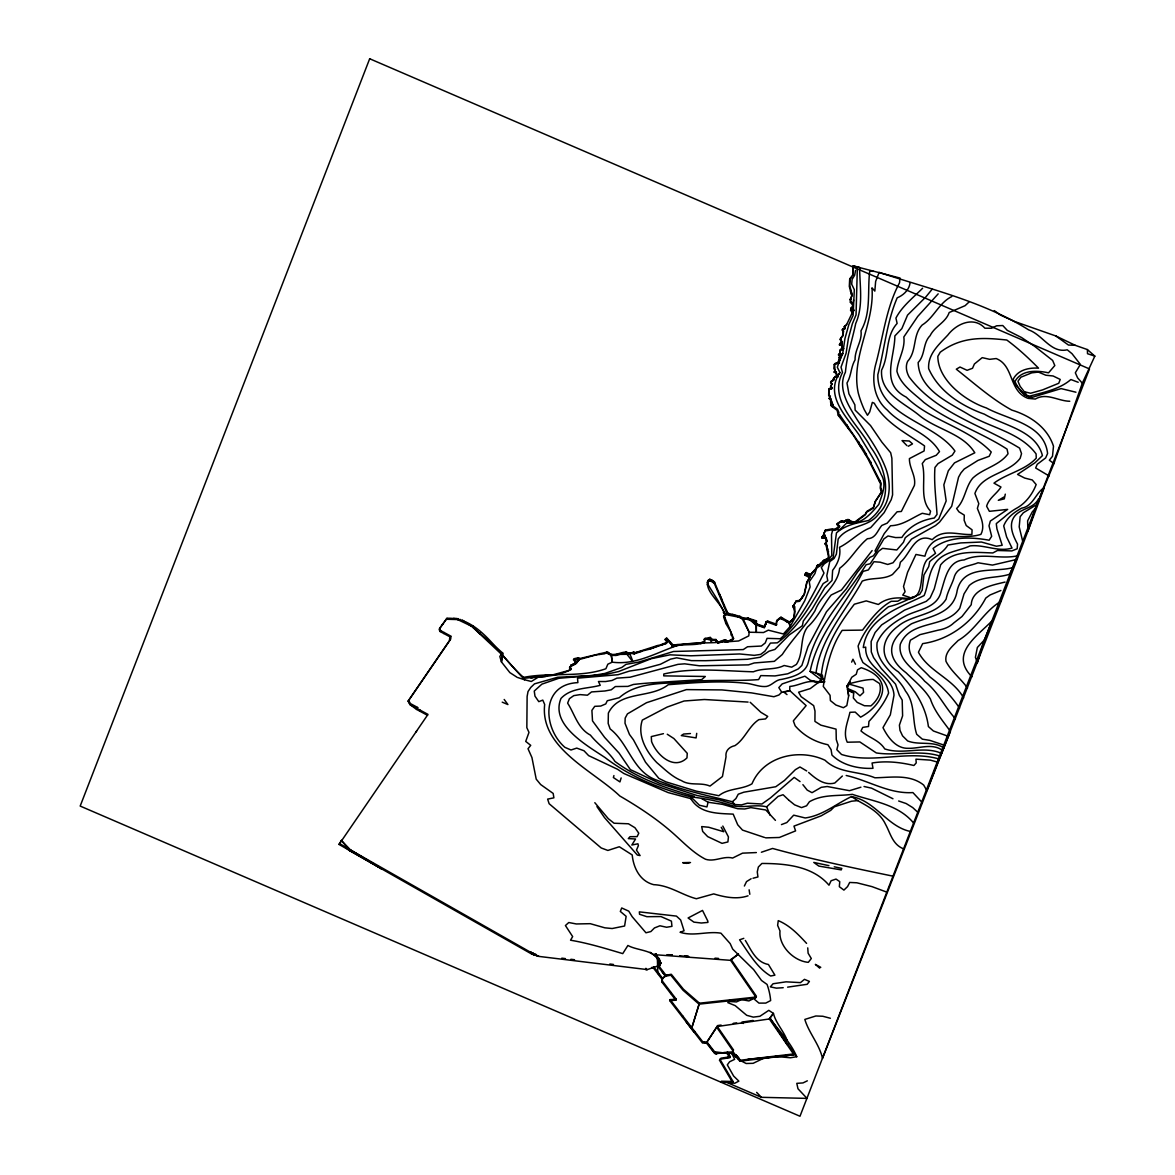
<?xml version="1.0" encoding="UTF-8"?>
<svg xmlns="http://www.w3.org/2000/svg" width="1175" height="1175" viewBox="0 0 1175 1175"><rect width="100%" height="100%" fill="white"/><g stroke="black" fill="none" stroke-linecap="round" stroke-linejoin="round"><path stroke-width="1.5" d="M764.602 837.496L742.512 830.093L737.709 824.777L733.185 814.128C717.705 813.408 699.712 813.702 690.797 798.618L690.827 796.841C660.306 789.057 630.108 776.778 605.008 757.537C586.854 745.361 550.003 724.887 560.989 698.42C571.05 687.61 587.015 688.917 600.234 685.304L598.442 681.515L605.551 681.544L611.969 680.487L616.948 678.137L630.123 677.211L677.96 664.36L684.687 663.831L699.419 665.799L748.475 664.874L754.174 662.979L774.369 661.334L782.271 654.504C792.038 639.553 805.389 626.246 815.024 610.736C820.914 594.903 837.79 585.502 839.64 568.333C850.641 559.932 856.795 547.521 867.37 538.723C875.683 538.635 877.446 530.586 881.793 525.46L887.154 523.169L897.112 511.786L901.342 511.478L914.414 485.407C916.192 475.904 909.156 467.973 909.421 458.603L924.108 450.965L924.549 445.913C906.615 433.34 885.392 423.029 874.273 403.231L872.335 402.393L869.706 411.97L867.473 415.289L864.286 409.708A172.079 105.471 24.6 0 1 858.279 393.023C850.406 357.082 874.788 323.947 871.982 287.831L874.832 291.092L875.639 281.442L879.15 272.35C929.704 289.138 983.152 301.373 1028.683 329.896C1042.666 334.699 1050.817 353.499 1067.253 349.812L1072.011 353.69L1080.383 364.412L1075.331 372.798L1077.622 377.865L1082.322 383.212L1053.902 463.611L1035.439 508.232L1027.905 531.217L1001.129 601.233L822.529 1058.381C819.313 1044.223 808.914 1033.045 804.831 1019.43L815.861 1015.978L822.794 1016.257L830.387 1018.255M804.743 575.074L805.183 574.105L810.133 576.749L807.122 581.625L804.464 593.933L799.867 600.366L796.268 600.836L795.828 601.791L799.426 601.336L804.023 594.903L806.682 582.594L809.692 577.718L804.743 575.074L805.786 573.532L810.544 575.309C815.479 566.409 826.201 563.457 831.812 555.452L831.503 534.508L832.781 529.719L839.611 529.793L847.028 522.743C861.51 525.416 870.425 514.092 878.856 504.354C881.896 494.602 887.257 484.526 881.147 474.406C875.419 460.585 866.739 448.292 859.38 435.337C846.999 417.228 823.91 395.637 839.934 372.593L837.32 367.232L840.566 357.934L838.598 360.769L839.17 361.973L834.676 363.721L834.955 370.551L833.824 368.377L834.235 364.691L838.73 362.928L842.725 353.543L844.942 338.606L848.938 324.3L853.123 315.399L854.313 289.682L851.699 284.218L852.095 279.43L854.666 275.214L855.532 270.353M850.465 291.327L850.906 290.372L852.272 294.94L850.612 298.714L850.862 301.446L852.712 303.517L852.624 307.248L853.931 310.435L852.316 312.726L850.582 310.273L850.979 308.526L852.183 308.217L853.623 299.919M839.097 357.743L842.725 353.543L839.449 358.14L840.007 356.818L838.451 354.821L839.993 354.468L840.125 350.341L842.592 349.636L841.623 345.083L839.405 344.833L841.594 343.173L840.184 339.355L842.681 335.977L843.209 332.114L842.24 329.955L844.884 328.75L844.223 326.767L846.646 324.447M844.884 328.75L844.663 325.798M824.967 531.027L832.003 529.763L833.971 530.395L839.258 527.428L836.923 524.447L841.124 521.7L843.885 522.243L845.662 520.275L850.348 522.655L854.68 522.758L865.343 514.753L866.269 512.432L873.187 508.232L875.067 501.945L881.397 492.31L880.237 488.036L880.574 483.836L867.767 458.397L853.52 435.47L838.377 415.48L837.085 410.281L832.399 406.844L833.251 405.581L829.109 394.55L829.256 388.646L832.076 387.809L830.857 386.105L831.636 388.778L828.816 389.615L828.669 395.505L829.976 397.091L829.168 398.56L830.578 399.999L830.945 405.507L832.399 406.844M838.377 415.48L838.906 412.513L837.525 409.311L832.84 405.889M816.346 567.349L817.227 565.689L819.621 565.924L823.587 560.372L828.302 558.154M823.102 562.223L823.587 560.372M831.107 402.966L831.547 401.997L831.386 404.538L832.884 404.949L832.811 406.55L833.251 405.581M793.757 617.653L794.52 611.338L793.052 606.3L796.268 600.836M793.022 607.078L793.492 605.331M968.817 302.21L965.101 305.676L949.18 312.521C945.875 322.464 934.639 326.342 930.115 335.668C922.713 343.085 925.43 354.879 918.16 362.517C919.085 390.276 949.547 402.761 970.036 415.421C991.847 428.038 1020.634 432.826 1036.1 453.947L1036.247 458.133C1024.85 470.485 1007.122 473.319 993.962 483.145L1000.968 487.023C996.87 493.779 988.998 497.98 986.603 506.205L989.379 511.316L1007.665 509.392L990.349 521.039L989.012 525.827L991.671 536.314L989.13 540.221C970.535 536.857 948.592 536.094 933.053 548.461L935.535 553.337L927.046 559.726C916.823 572.827 928.544 602.878 902.15 598.648L897.773 601.189L891.193 601.336C879.252 607.96 870.734 619.519 862.509 630.108L842.167 630.373C830.798 647.117 826.73 667.048 823.264 686.42L830.064 695.292L830.373 700.579L835.924 705.029L843.415 707.717L846.822 705.602L848.658 695.85L847.601 688.917L853.682 692.883L853.344 698.009L857.192 702.386L864.433 705.734L870.866 705.896C877.299 700.594 882.293 692.016 879.59 683.556L873.201 679.429C864.462 679.561 856.722 681.985 848.35 683.865L851.757 677.255L856.237 674.259L857.53 669.823L861.246 667.723C894.616 678.46 884.599 704.119 860.599 717.176L855.209 712.094L849.936 712.3C847.895 721.979 842.651 732.495 847.263 742.218L859.85 741.954L876.315 752.94C897.582 756.201 919.79 749.444 940.411 756.201M712.77 581.889L713.21 580.935L709.612 579.304C700.535 588.675 724.006 604.42 724.887 615.465L723.609 616.611L725.886 623.558L730.718 631.753L733.127 639.406L729.851 640.683C713.416 644.443 694.484 641.344 677.49 645.457C656.384 652.654 635.469 665.358 612.263 662.157L607.827 664.198L605.903 668.737C579.789 678.034 550.752 672.012 523.639 677.387C500.623 658.617 481.588 616.802 446.97 618.285L439.553 628.434L440.596 630.593L451.171 636.292L449.393 639.215L450.289 639.699L408.107 701.196L409.913 704.53L416.552 709.421L427.553 715.355M707.747 581.023L707.908 584.445L718.145 600.866L725.327 614.51L724.887 615.465M741.778 1022.837L743.217 1023.381L743.305 1021.898L753.116 1020.458L752.676 1021.413M910.052 282.969C909.112 289.946 903.457 295.233 897.201 297.818C886.743 322.023 884.525 349.21 877.828 374.693C877.255 416.112 934.536 422.28 954.937 451.068L952.308 455.151L938.076 463.596L934.947 467.474C933.817 483.175 936.064 499.022 937.033 514.4L934.301 518.013C921.479 520.011 909.024 526.224 901.871 537.445L895.585 537.577L888.006 535.976L883.879 538.914L876.359 551.707L874.964 550.987L884.246 533.582L890.533 525.739C902.782 525.416 911.697 518.072 922.257 513.299L929.645 514.709L930.571 511.184C918.688 498.641 926.605 479.224 922.257 463.567L925.298 459.616L936.24 455.283L939.486 451.597C928.412 432.194 902.459 426.745 887.404 410.178C873.612 398.722 871.248 379.202 876.109 362.884C883.189 336.109 886.391 307.145 899.521 282.808L900.021 278.049L853.079 265.902L852.859 274.921L853.079 265.902L859.63 267.445C859.718 286.01 863.522 305.955 855.723 323.448C852.374 339.678 846.808 355.893 845.427 372.181C837.085 388.602 848.805 406.33 857.383 420.033C868.119 436.043 879.869 451.743 886.376 470.088C891.237 484.555 890.474 502.518 878.9 513.651C869.103 528.016 848.394 524.358 838.186 539.002L836.38 554.13L834.074 558.463L829.756 561.621L826.789 575.809L827.802 580.729L823.19 583.608C810.662 605.287 798.031 627.861 777.292 642.842L770.433 643.077L764.91 651.214L760.666 654.402L754.306 655.342L739.633 653.961L690.973 655.797L670.014 654.827L651.258 658.69L618.535 671.557L606.138 674.332L558.859 678.283L541.881 684.144L534.243 691.062L534.977 696.143L538.796 701.651L542.777 700.109L544.671 704.471C539.795 747.932 593.228 770.58 619.827 796.004C639.406 807.372 658.881 820.223 675.787 835.704C685.172 844.193 694.219 853.461 705.602 859.277C714.708 862.186 723.359 855.664 732.613 858.044L742.541 853.153L756.362 852.565M955.422 718.674C944.436 706.88 937.812 691.385 924.71 681.265C915.692 670.058 897.524 661.011 900.285 644.311C910.39 619.107 945.684 628.963 959.799 608.151L964.029 593.889L969.272 585.488C980.582 575.588 996.503 578.614 1009.722 574.178L1016.625 559.476L1016.948 555.951C999.382 559.535 980.714 552.191 964.205 559.932C947.931 560.681 945.288 578.541 941.263 590.79C937.87 607.49 920.187 609.091 907.379 615.039C894.968 621.369 882.968 629.594 877.079 642.71C874.729 664.037 897.201 674.377 905.455 691.003C915.516 703.752 912.006 720.113 916.706 734.302L922.375 739.178L929.836 740.367L944.862 745.405L950.428 731.393C942.893 720.951 934.551 711.507 930.394 698.993C924.314 688.741 914.576 681.162 906.16 672.834C882.587 654.886 890.195 637.922 911.433 623.822C929.763 616.053 953.645 614.173 957.214 590.335C963.632 564.441 993.301 572.798 1012.542 567.687M816.375 568.862L814.907 573.606L809.237 581.728L810.118 586.927L804.772 600.704L790.173 626.481L783.387 633.971L768.318 630.167L763.486 632.532L756.333 632.37L756.406 620.885L747.917 618.094L742.835 618.109L739.809 616.302L727.707 613.218L723.609 616.611M725.327 614.51L739.369 617.272L739.809 616.302L742.394 619.063L747.462 619.063L747.917 618.094L755.672 624.792L764.323 627.641L765.821 622.544L767.348 622.118L776.293 625.291L776.572 621.09L777.688 620.136M776.102 624.806L777.013 620.121L780.993 617.213L789.306 621.972L790.173 626.481L788.866 622.926L780.553 618.182L776.572 621.09M696.716 733.347L696.099 737.915L681.294 735.565L683.63 734.037L690.445 733.538M842.681 335.977L843.65 331.159L842.681 328.985L845.324 327.781M462.26 620.033L472.6 627.083L502.709 653.036L501.446 661.907L509.847 672.599L516.471 676.888M842.387 347.007L842.034 342.204L839.846 343.878L841.623 345.083L842.034 342.204L840.624 338.4L843.121 335.022M764.675 625.32L764.323 627.641L756.112 623.822L756.333 632.37L749.18 632.238L742.394 619.063M544.084 675.669L552.896 674.832L568.45 670.558L571.314 668.707L569.934 666.959L577.013 662.392L577.777 657.868L579.672 658.558L606.99 652.081L611.191 654.46L616.126 655.415L625.658 652.595L632.561 661.422C628.64 645.192 622.163 655.268 611.191 654.46L612.263 662.157L611.191 654.46M944.862 745.405L937.944 762.223L930.365 760.122L915.957 759.168L916.221 762.913L913.915 765.498C900.329 762.267 885.877 760.651 872.07 763.016L872.981 768.303C858.661 769.023 842.196 765.322 831.944 755.026L831.078 749.621L827.905 744.73C815.083 742.042 803.788 735.785 795.152 725.842L793.331 720.877L806.138 705.617L789.717 690.548L781.742 692.251L778.834 687.61L782.183 683.909L804.919 676.198L810.251 680.237L817.844 682.543L821.119 682.117C820.884 653.256 837.011 626.598 854.342 604.214L866.225 600.895L878.371 604.479C886.802 597.722 897.524 597.106 907.864 598.545L914.723 596.621M766.262 621.575L765.718 624.601L766.262 621.575L767.789 621.149L776.734 624.336L776.293 625.291M704.251 643.033L703.942 641.917L699.14 643.18L677.197 644.546L673.363 645.237L671.498 647.043C681.573 643.254 693.177 646.103 703.502 642.872L704.251 643.033L704.574 638.598L710.229 637.408L712.006 639.332L715.061 639.553L718.131 642.064L717.91 643.21L725.063 640.772L726.561 642.064L733.567 638.436L724.05 615.641M843.885 522.243L847.953 519.467L853.623 522.39L847.028 522.743M819.621 565.924L820.385 563.236L823.543 561.253M1005.286 494.146L1004.302 498.861L998.324 500.33L1003.993 496.996M843.9 348.74L840.566 349.386L839.67 355.996M852.183 308.217L852.624 307.248L851.42 307.556L850.582 310.273M723.697 1052.506L727.237 1052.286L736.211 1054.988L735.917 1056.795L739.883 1061.201L794.006 1054.797L794.447 1053.828L769.816 1017.991L773.429 1013.408L768.803 1010.353L759.902 1016.287L753.307 1017.124L746.712 1015.317L735.227 1005.638L727.81 1002.627L729.587 1001.497L736.461 1001.922L741.469 999.587L748.901 1000.938L753.601 998.574L758.947 1003.112L765.748 1003.098L770.638 1000.571A116.266 71.264 24.6 0 0 767.069 984.444L761.503 980.464L753.66 969.625L732.686 949.092L730.174 943.598L720.951 933.2C707.629 930.864 693.529 936.71 680.075 932.26L684.07 930.776L680.663 919.996L676.433 916.103L639.332 911.873L639.553 914.282L646.867 916.691L660.938 916.559L671.41 921.127L671.953 926.355L666.607 927.251L659.939 925.783L654.46 927.942L650.877 931.555L645.956 932.788L632.165 916.691L628.757 911.154L621.722 907.967L620.327 911.447L626.143 916.324L624.601 926.003L612.16 928.529L604.861 927.824L590.247 923.682L576.323 923.961L568.773 922.522L565.425 925.547L572.651 936.578L570.536 940.206C588.205 943.172 605.448 948.475 622.75 953.615L627.905 945.478C638.789 951.515 658.822 949.385 659.762 965.732L658.206 965.835M701.666 798.559L708.055 802.246L706.939 806.931L699.448 805.257L690.827 796.841C704.266 798.471 718.498 801.056 731.658 805.521C743.114 808.415 754.893 803.994 766.643 806.828L778.144 796.371L783.093 794.726L788.484 799.837M655.782 955.084L660.908 962.795L659.762 965.732L660.232 964.425M852.272 304.487L850.421 302.401L850.171 299.669L851.831 295.894L849.305 286.406L849.672 279.298L851.86 276.962M613.923 775.559L613.379 777.542L619.93 781.918L621.149 777.923M984.283 640.067L977.424 662.759L975.412 657.324L977.35 647.484L984.283 640.067L992.229 620.635C977.409 636.116 949.047 653.653 971.916 676.8M502.709 653.036L501.446 661.907L499.801 656.384L501.74 654.152M660.908 962.795L660.467 963.764L654.681 954.688L730.644 960.342L738.517 953.982L731.085 959.388L756.406 996.238L755.422 998.03L699.037 1004.155L682.998 990.202L670.837 975.206L666.005 975.265L658.088 965.013L659.102 964.763L658.734 965.909L659.733 963.397L659.293 958.815L656.091 955.143M718.131 642.064L715.061 639.553L717.91 643.21L720.657 641.08L725.504 639.817L728.133 641.873M939.251 759.021C907.247 749.723 873.172 764.396 841.52 754.467L836.82 749.694L838.039 744.877L836.277 739.574L836.057 729.132L820.884 725.166L814.921 721.406L814.995 711.066L813.673 705.632L801.115 696.658L798.589 692.207L810.251 688.594L818.52 682.381L824.894 681.75L821.119 682.117L821.061 679.738L810.118 671.395C817.829 633.222 846.088 604.846 863.082 571.388L868.34 569.934L873.95 561.723L880.148 562.193L887.727 564.455L893.059 562.766L911.565 539.075L935.55 525.504L939.559 522.141L951.706 506.234L958.55 477.197L960.959 472.893L964.22 469.045L977.997 460.394L989.174 456.297L991.23 452.022C967.583 427.406 930.938 421.164 906.233 397.135C879.884 383.828 894.821 357.523 894.865 335.918L901.857 328.603L907.555 315.106L925.768 297.04L932.127 289.256M720.907 1082.175L732.583 1082.454L733.024 1081.499L721.347 1081.206L734.713 1083.277L738.855 1081.147L733.626 1076.036L727.31 1064.873L729.602 1061.774L734.654 1059.336L732.069 1053.975L735.55 1056.854L736.211 1054.988L740.088 1060.364L746.14 1063.493L753.131 1063.316L763.133 1058.499L775.911 1056.472L790.408 1057.764L796.753 1056.722C790.658 1042.108 778.775 1030.813 769.816 1017.991L769.375 1018.96L717.22 1026.524M805.786 573.532L806.226 572.577L807.357 574.325L805.183 574.105L806.226 572.577L809.267 573.973L808.591 575.897L809.267 573.973L810.985 574.355L815.861 568.7M838.73 362.928L839.538 356.774L842.725 353.543M810.118 671.395L816.008 672.937L821.986 677.299L821.061 679.738L817.844 682.543C808.532 678.871 799.264 685.745 789.835 686.435L789.717 690.548L784.18 692.369L787 694.601M823.675 534.375L825.408 530.072L832.443 528.794L834.412 529.426L839.699 526.473L837.364 523.477L836.923 524.447M937.944 762.223L926.869 790.643L923.697 785.091C909.979 773.943 891.223 777.512 874.934 777.791C858.484 770.859 838.847 773.576 825.026 760.24C799.294 748.078 763.574 756.068 751.971 783.828C741.748 789.835 728.265 787.999 718.821 795.71L696.29 791.142L666.005 781.889L658.837 778.364L645.516 762.208L633.472 739.883L629.447 734.404L625.012 723.271L625.173 718.101L627.45 713.871L646.514 702.709L686.435 689.607L721.949 689.916L751.442 692.868L773.899 696.731L778.922 694.998L781.742 692.251M851.655 662.127L852.962 659.234L855.473 664.227M795.343 602.775L793.052 606.3M339.502 843.488L382.345 869.28L339.061 844.443L341.382 840.419L350.561 849.995L382.345 869.28L531.555 953.968L538.943 956.406L647.308 969.595L658.661 965.732L659.733 963.397L660.467 963.764L659.293 958.815L657.368 958.198L657.765 971.975L662.538 978.349L662.201 982.418L675.845 1000.233L676.286 999.264L662.641 981.448M439.626 630.476L440.067 629.506M442.329 624.703L442.769 623.734M408.107 701.196L450.73 638.745L449.834 638.26M450.73 637.261L440.155 631.562L440.596 630.593M440.155 631.562L439.112 629.403L446.97 618.285M408.929 702.709L409.37 701.739M410.354 703.561L409.913 704.53L417.228 708.452L416.552 709.421L417.668 707.482L410.354 703.561L408.548 700.241M443.768 633.516L444.209 632.547M423.676 678.504L424.116 677.549M349.533 850.788L350.561 849.995L536.74 955.774M457.413 619.563L457.853 618.593M446.529 619.254L457.604 619.563L458.044 618.608M450.289 639.699L450.583 638.657M459.631 620.253L460.071 619.298M419.739 711.125L420.18 710.17M416.2 731.863L416.64 730.909M473.04 626.113L472.6 627.083L502.122 654.901L524.505 679.738L531.335 681.485L539.971 676.095M480.443 633.061L480.002 634.03L477.828 631.915M545.171 676.492L530.63 677.549L530.982 676.8M545.523 676.462L545.964 675.493M599.529 654.46L599.97 653.491M577.013 662.392L579.672 658.558L579.231 659.528L577.777 657.868L573.811 658.778L577.013 662.392L579.231 659.528L596.151 654.901L604.743 653.77L606.99 652.081L610.75 655.43L616.126 655.415M606.55 653.05L608.048 653.3L608.488 652.345L609.443 654.108L605.198 652.815M625.658 652.595L626.099 651.64L627.758 654.284L629.477 654.152L633.942 652.096L634.706 652.874L649.29 649.261L666.739 642.417L667.576 641.506L665.608 638.642L666.739 638.201L673.363 645.237L674.773 644.987M641.814 651.347L634.265 653.829L628.933 653.153L627.758 654.284L616.567 654.446M633.501 653.065L634.265 653.829L634.706 652.874L656.605 645.853M657.765 646.279L658.206 645.31L656.634 645.868M649.29 649.261L666.298 643.371L667.136 642.461L665.168 639.611L665.608 638.642M665.168 639.611L666.739 638.201L672.923 646.206L673.363 645.237M667.136 642.461L667.576 641.506M531.688 954.012L532.143 953.057L536.05 954.438M533.303 954.629L533.744 953.659M533.773 954.805L534.214 953.836L529.719 951.75L531.996 952.998M707.042 582.756L707.482 581.801M708.246 580.288L707.747 581.302L710.023 580.494L714.297 583.343L727.252 614.173L727.78 613.232L719.379 593.83M707.218 584.753L707.658 583.784M709.083 580.318L709.612 579.304M709.832 580.45L710.273 579.481M710.508 579.701L708.819 579.76L710.86 580.803L710.464 579.539M713.93 582.932L714.371 581.963L722.155 600.293L721.714 601.248M851.258 294L851.699 293.03M850.171 299.669L850.612 298.714M850.979 299.14L851.42 298.186M850.421 302.401L850.862 301.446M850.979 308.526L851.42 307.556M842.24 329.955L842.681 328.985M700.682 643.65L701.24 642.652M851.713 313.96L852.154 312.991M840.184 339.355L840.624 338.4M701.548 643.415L701.989 642.446M702.65 643.107L703.091 642.137M839.405 344.833L840.14 343.144M703.105 642.989L703.546 642.02M703.502 642.872L703.942 641.917M705.132 639.362L705.573 638.392M841.594 343.173L842.034 342.204M841.623 345.083L842.064 344.128L839.846 343.878M840.125 350.341L840.566 349.386M838.451 354.821L840.433 353.499L839.993 354.468M834.235 364.691L834.676 363.721L839.479 362.811L839.17 361.973M723.888 606.344L724.329 605.375M838.7 355.423L838.891 353.851M842.592 349.636L842.064 344.128M840.007 356.818L840.448 355.849L839.141 354.468M723.301 612.572L723.741 611.617M838.157 361.724L838.598 360.769M834.661 377.381L836.982 376.558L835.675 372.974L834.177 372.167L834.617 371.212L836.115 372.005L837.966 377.102M723.962 613.791L724.402 612.821M831.078 381.199L831.709 384.636L830.637 382.154L834 379.378L834.323 377.513M835.675 372.974L836.115 372.005M726.429 612.263L726.87 611.294M830.637 382.154L833.56 380.347L833.472 378.57M828.816 389.615L829.256 388.646M833.56 380.347L834 379.378M724.74 620.077L724.608 617.389M724.813 620.312L725.254 619.342M836.982 376.558L839.934 372.593M828.669 395.505L829.109 394.55M831.636 388.778L832.076 387.809M725.842 623.426L726.282 622.471M829.168 398.56L829.609 397.591M829.976 397.091L830.417 396.122M830.578 399.999L831.019 399.03M830.475 402.07L830.916 401.116M830.945 405.507L831.386 404.538L832.443 405.918L832.884 404.949M723.976 640.918L724.417 639.964M725.063 640.772L725.504 639.817L726.561 642.064L724.05 640.522L725.504 639.817M731.012 635.087L731.467 634.133M732.671 614.363L741.88 618.432L742.321 617.462M732.01 640.551L732.451 639.582M733.127 639.406L733.567 638.436M839.538 416.141L839.978 415.186L838.818 414.511M751.985 619.754L751.545 620.708L755.672 624.792L756.406 620.885L755.672 624.792L751.985 619.754L755.966 621.854L742.835 618.109L749.18 632.238L748.769 635.895L738.649 640.962L725.151 641.932L724.05 640.522M846.911 426.055L847.351 425.086M847.939 427.494L848.379 426.54M767.348 622.118L767.789 621.149M858.088 442.505L858.543 441.536M859.043 442.329L858.602 443.283L861.069 447.205L861.51 446.236M780.553 618.182L780.993 617.213L782.623 619.372M782.932 619.533L783.373 618.579M861.789 448.336L862.23 447.381M821.795 537.871L822.911 535.844L821.795 537.871L825.526 538.385L824.116 533.406L822.485 536.799M824.615 531.952L825.408 530.072M824.204 532.995L824.644 532.025M786.486 621.575L786.927 620.606M787.088 621.913L787.529 620.943M794.153 607.695L794.594 606.726L793.463 606.109M865.432 454.373L865.872 453.403M792.934 619.093L788.866 622.926C794.814 619.93 795.46 612.601 794.594 606.726M828.493 556.935L826.054 544.803L825.012 543.922L826.466 542.453M809.692 577.718L810.133 576.749M866.004 455.357L866.445 454.387M799.426 601.336L799.867 600.366M800.293 600.146L800.733 599.177M802.202 597.179L801.761 598.134L802.892 596.518M826.054 544.803L825.452 542.953M817.227 565.689L824.542 562.355M817.359 565.645L817.8 564.69L815.421 569.655L810.544 575.309L809.267 573.973M817.888 565.498L818.329 564.543M833.971 530.395L834.412 529.426M826.524 546.713L826.965 545.758L827.009 548.637M827.376 550.018L827.817 549.063M837.305 528.471L837.746 527.502M869.236 459.249L868.751 460.145M841.124 521.7L841.564 520.731L844.326 521.274M841.447 521.685L842.034 520.716M839.141 526.899L839.582 525.901M828.008 552.367L828.448 551.413M842.064 521.656L842.519 520.687M828.067 552.823L828.507 551.853M826.436 560.02L826.877 559.065M870.939 464.008L871.38 463.038M845.222 521.245L845.662 520.275M845.75 521.421L847.953 519.467M848.394 520.745L848.835 519.776L850.348 522.655L847.513 520.437M655.121 953.733L654.607 954.834M651.552 968.273L651.993 967.304M879.487 481.53L879.928 480.575M658.47 974.472L658.911 973.502M662.201 971.857L665.564 976.234L670.837 975.206M670.705 993.507L671.145 992.552M717.161 1026.304L733.479 1049.921L732.377 1052.33L714.899 1053.622L706.351 1042.93L702.533 1043.047L669.691 1000.571L670.132 999.617L676.286 999.264M682.558 1017.197L682.998 1016.228M694.778 1031.459L694.337 1032.428L686.127 1021.809M731.085 959.388L730.644 960.342L755.966 997.208M670.132 999.617L702.973 1042.093L706.351 1042.93L717.661 1025.555L721.112 1025.07M707.409 1042.842L714.312 1052.785M729.22 1000.88L729.66 999.91M714.664 1053.27L715.164 1052.403M732.583 1082.454L719.526 1060.232L720.539 1059.13L729.983 1057.691L726.796 1053.255L714.752 1051.816L716.177 1053.902L716.618 1052.932L715.34 1052.653L706.807 1041.961L702.973 1042.093M716.779 1053.858L717.191 1052.947M719.526 1060.232L720.98 1058.176L730.424 1056.736L727.237 1052.286L732.377 1052.33L735.55 1056.854L736.358 1055.826L737.621 1056.501L740.323 1060.247L739.883 1061.201L740.323 1060.247L794.447 1053.828L796.753 1056.722M743.658 1022.412L741.396 1023.087M742.908 1023.161L743.305 1021.898M742.159 1022.617L743.217 1023.381L743.613 1022.353M727.516 1058.073L727.957 1057.103M755.422 998.03L756.039 996.797M729.367 1055.253L727.237 1052.286M733.479 1049.921L733.009 1050.949L716.721 1027.273L706.351 1042.93M735.55 1056.854L736.358 1055.826L737.18 1057.471L732.818 1051.361M738.458 1059.248L738.913 1058.293M747.799 1059.351L794.006 1054.797L769.375 1018.96L773.429 1013.408C775.823 1023.19 783.563 1030.681 787.03 1040.227M787.793 1044.134L787.47 1044.839L769.816 1017.991M1082.322 383.212L1094.821 356.128L1087.404 349.577L1075.169 345.288L1055.914 336.006L1015.038 321.656L1000.424 315.076L994.256 310.597M853.3 273.951L849.672 279.298M834.177 372.167L835.396 369.596M744.377 886.023L746.522 881.602L751.119 878.753M830.417 387.074L832.164 383.667M339.061 844.443L427.994 714.385L416.993 708.452L417.668 707.482M876.359 551.707L873.451 555.76L869.985 557.317L866.842 560.592L857.339 572.284L846.397 588.837L826.495 611.734L807.989 646.632L801.879 665.432L798.178 668.972L787.749 673.789L775.001 675.933L760.827 675.596L758.609 679.591C734.243 681.485 709.098 679.047 684.57 682.322C662.465 683.659 636.806 682.073 619.284 697.715L607.255 700.755L605.771 703.913L600.748 706.058L594.741 706.322L591.906 710.361L592.508 720.892L604.567 737.327L619.122 753.16L630.373 769.625L659.483 783.24L697.142 795.534L719.702 799.955L734.874 804.567L741.528 804.904L747.432 803.186L761.885 804.008L770.536 797.854L794.183 777.395L800.058 781.581M834.808 376.837L837.422 375.589M835.117 376.426L833.016 379.54M1038.582 498.788C1033.427 509.392 1019.401 507.894 1013.526 517.822C1008.576 526.18 1013.438 536.387 1017.535 544.113L1017.183 548.769L1011.793 550.928L997.502 550.488L992.831 552.94C975.103 552.47 953.336 549.474 940.602 564.896L934.257 588.881L930.159 597.855L926.311 601.321L904.588 610.133L881.676 624.88L875.111 632.517L871.13 641.506L871.292 651.934L873.554 657.515L881.265 668.502L895.556 684.158L899.33 695.248L902.194 700.08L902.606 715.825L899.404 725.137L899.991 730.38L902.562 735.873L907.643 740.94C919.217 745.552 932.7 740.47 943.833 747.887M850.142 681.897L847.146 685.671L847.674 690.503L853.682 692.883M659.733 963.397L657.648 965.967L665.564 976.234L662.538 978.349L666.005 975.265L671.278 974.251L683.439 989.232L699.477 1003.186L755.863 997.061M872.144 550.576L841.403 590.056L831.151 595.02C822.897 605.448 817.492 618.168 807.489 627.097C799.499 637.849 803.862 653.315 796.356 664.462L791.686 667.165L784.151 665.505C774.751 670.293 763.236 667.694 753.366 671.792C723.756 671.028 692.809 667.238 663.802 674.009L663.743 675.875L705.308 676.477L701.666 679.649L653.682 682.69A407.24 249.599 24.6 0 0 633.398 684.467L627.891 686.391L615.347 686.553L611.22 689.813L604.905 690.988L591.539 691.928L587.427 695.203L580.142 694.616L573.782 695.629L569.42 698.684L567.628 703.135C574.634 713.93 577.762 728.485 590.408 735.109C597.884 744.539 608.43 751.148 614.936 761.4C638.128 778.805 666.548 788.41 694.263 796.327M1035.439 508.232L1032.179 512.08L1027.626 520.833L1027.905 531.217L1044.311 487.508C1035.542 493.045 1033.06 506.278 1021.648 508.173C1014.201 512.168 1006.74 517.778 1003.714 525.93L1006.608 536.916L1012.027 548.064C998.28 552.367 984.209 544.275 970.095 545.905C958.609 551.339 943.775 551.383 935.476 562.987C928.412 572.651 928.544 584.827 924.138 595.549C900.388 607.519 867.576 616.992 863.273 647.557L865.725 647.146C864.433 668.531 892.897 674.318 893.999 695.218L890.327 714.855L882.983 727.633C887.83 737.386 896.055 748.695 908.187 748.313C919.819 748.637 932.274 742.732 942.732 750.546M938.179 293.853L917.734 316.428L903.825 336.961C905.44 349.21 897.788 359.388 896.907 371.183C900.461 384.901 913.871 393.184 923.77 402.364C949.224 421.928 980.288 431.754 1007.048 449.129L1008.033 453.756C999.235 465.843 983.269 468.223 972.724 478.166C965.233 487.214 965.189 500.095 956.612 508.511L958.932 511.83L964.293 515.12L964.146 520.29L966.232 525.548L972.078 529.837L971.887 534.463C958.345 535.301 943.437 528.118 932.216 539.678C914.679 531.967 910.405 554.159 900.402 562.193L899.316 567.04L892.457 574.516C883.145 580.009 872.026 577.204 862.244 581.096C845.897 611.059 820.591 637.893 816.008 672.937L822.353 675.155L823.161 680.046L821.986 677.299M842.357 776.029L834.764 783.035C824.351 785.767 815.876 778.863 808.606 772.43M841.564 520.731L837.364 523.477M922.625 288.228C913.489 297.392 901.959 306.352 895.938 318.087L897.127 323.448C885.142 336.505 889.357 355.364 881.602 370.066C879.796 393.361 903.898 402.79 918.938 415.098C936.181 429.609 962.589 433.017 974.809 452.786L954.482 462.891L948.313 470.793L943.848 484.849L946.169 500.932L938.722 519.042C928.323 526.929 915.09 529.205 905.264 537.768L903.443 542.321L896.819 549.973L882.543 548.343L878.489 551.354L870.205 563.75L866.092 564.734C846.25 596.606 817.33 624.468 808.312 662.259C805.492 673.921 791.965 677.182 781.772 679.356C775.544 679.605 772.313 685.363 766.394 686.45C759.05 687.199 752.338 683.6 745.082 683.189C719.379 680.487 693.72 682.719 668.281 684.702C650.26 698.993 619.666 690.151 608.371 713.078L608.18 723.433L610.119 728.911C628.831 743.437 632.811 772.122 656.854 780.156C681.206 790.099 706.983 795.357 732.363 801.747L735.947 798.53L738.252 794.197L743.819 792.2L775.764 786.736L784.43 780.494L795.387 769.654L799.955 766.981L806.696 770.962M1037.231 504.281L1023.293 512.814L1020.15 516.706L1019.195 526.87L1023.175 543.276M748.049 895.82C736.784 899.653 724.784 897.215 713.724 893.896L696.378 898.743C681.764 894.924 669.383 885.216 653.697 884.672C639.934 881.206 633.472 867.884 632.209 854.945L619.313 846.749L607.872 850.45L601.203 847.968L549.136 803.715L547.638 799.118L553.88 797.825L553.175 793.433L540.676 784.562L536.211 779.157L531.937 757.552L528.016 748.754L530.718 745.347L525.724 741.41L528.985 732.392L526.841 727.678L527.12 696.467L528.03 691.532L530.792 687.419L534.508 683.85L557.758 677.255L592.156 675.61L604.934 673.422L621.81 667.444L626.055 664.33L638.48 662.157L673.51 651.493L743.261 649.584L747.55 646.749L761.356 646.044L765.248 642.931L767.055 638.348L780.303 638.745C800.116 621.311 812.175 596.092 823.998 573.048L821.325 567.569L824.307 563.838L833.09 557.728L836.482 532.833C845.824 524.77 857.133 522.948 868.589 520.481C894.41 501.519 887.14 469.897 870.734 447.22C858.587 424.248 827.934 401.013 842.49 372.49L841.021 367.158L846.088 353.308L848.409 338.341L852.301 323.962L856.046 314.856L857.309 268.708M910.757 831.533C887.184 826.833 875.566 800.821 851.508 796.591C836.13 803.817 822.735 815.553 805.227 817.976L793.698 815.156L786.809 822.559L781.448 824.6M951.75 296.555C938.884 302.915 934.022 317.661 922.155 325.034C912.343 335.36 917.087 351.017 907.629 361.342A34.707 21.268 24.6 0 0 909.142 376.984C936.49 413.277 982.52 425.277 1019.606 448.145L1021.53 453.653L1020.164 458.294C1008.165 474.215 981.859 473.701 974.898 493.485L978.804 503.649L977.38 508.393C980.479 516.677 985.443 525.401 980.934 534.346C961.106 541.014 932.377 527.413 924.916 556.186L915.957 554.453L907.585 572.284L903.516 586.472L905.088 591.73L902.738 595.079L909.803 597.443M844.223 326.767L846.206 325.416L852.756 311.757L851.023 309.319L853.931 310.435M578.732 657.853L579.231 659.528L577.336 658.837L573.371 659.748L576.558 663.346L570.786 665.388L575.324 662.92M789.306 621.972L792.493 620.062M908.275 446.25L912.505 443.886L909.288 441.007L902.047 440.61L906.924 445.604M825.012 543.922L827.082 540.867L825.966 537.416L826.642 541.837L824.116 533.406M807.342 1080.824L802.966 1082.924L796.797 1083.35L797.987 1088.784L807.034 1098.39L761.4 1097.318L727.369 1082.645M725.151 641.932L727.002 641.109M652.58 967.95L653.608 966.731L657.765 971.975M761.385 852.242L772.577 848.453C812.322 859.366 852.991 867.914 893.308 876.227M1001.129 601.233C984.077 611.029 975.426 630.446 958.139 640.507C952.587 646.235 944.436 652.301 945.993 661.349C951.177 671.395 960.812 678.695 967.51 687.992M1000.894 590.482L990.084 594.961L985.766 598.09C973.223 621.957 949.752 639.788 922.639 643.621L918.439 652.242C928.602 671.512 952.793 678.43 963.618 697.906M743.804 938.34L739.589 939.809C748.769 952.925 756.7 967.524 770.668 976.014L774.913 975.162L768.435 964.499C755.848 962.193 751.236 949.943 745.332 940.441M662.054 644.84L666.298 643.371M823.146 561.327L827.861 559.109L828.933 555.966L826.495 543.834M941.572 753.395C923.623 745.347 903.34 755.202 884.76 748.93C879.106 739.912 868.516 737.592 860.981 730.923L862.758 727.384L868.516 726.502L868.942 721.45C876.697 712.99 884.055 703.884 888.594 693.044C886.611 678.489 873.774 670.367 862.891 662.524L860.335 656.942L858.088 646.088C864.242 630.27 875.169 617.139 888.506 606.726C899.462 604.464 909.332 598.457 919.702 594.388L922.199 590.129L923.932 574.986L928.72 566.614L929.689 561.694C935.623 556.01 943.408 552.573 947.902 545.038L960.753 542.923L981.419 542.028L996.4 546.228L1002.187 545.273L996.958 528.956L996.268 523.639L1004.434 517.029A137.225 84.115 24.6 0 1 1017.506 507.703C1026.01 502.782 1032.752 493.691 1036.159 484.555L1032.267 479.973L1024.688 478.063L1017.55 474.421L1035.058 462.715L1042.431 455.621C1036.027 430.417 1004.111 425.791 984.4 414.173C961.561 406.065 938.81 391.554 928.647 368.627C927.648 354.189 939.045 344.451 947.828 335.066C956.244 323.889 973.737 315.811 984.87 328.192L991.465 328.251L996.635 325.798L1002.774 325.534L1007.283 330.366L1021.516 337.519L1034.529 346.228L1052.624 360.417L1054.812 365.543L1048.526 372.842C1037.099 370.331 1021.295 369.567 1014.95 381.552C1018.182 388.617 1023.733 396.254 1031.914 397.414L1061.128 388.602L1075.947 392.215M570.786 665.388L575.867 663.214L575.089 662.803L575.427 664.183L570.345 666.357L569.493 667.929L570.874 669.677C556.363 676.991 539.281 676.756 523.198 678.342L523.639 677.387L524.505 679.738L517.323 677.402M752.999 878.254L757.948 876.961L757.273 871.909L758.36 867.018L761.899 863.463C785.532 863.493 812.674 866.004 828.992 885.201L831.092 880.751L836.027 879.076L839.758 881.632L839.332 886.684L843.914 890.107L847.557 886.596L849.687 882.454L856.854 882.792L872.026 886.64L886.978 892.192M690.503 862.523L686.743 863.361L682.69 862.67L689.637 862.479M704.133 639.567L709.788 638.377L711.565 640.302L715.443 640.272L716.5 641.315L715.883 639.317M663.434 733.67L651.288 736.593L651.567 741.543C656.575 754.849 673.804 770.829 686.978 757.89L687.258 753.322L673.877 738.532L667.268 734.243M1016.625 559.476L992.464 565.087L978.011 562.781C969.786 566.321 958.374 566.027 954.555 576.029C952.426 583.96 947.667 590.981 946.11 599.147C935.579 615.832 912.623 614.187 898.155 626.143C880.266 639.171 878.489 658.881 898.346 671.88C913.063 687.492 925.621 704.721 928.397 726.576L933.391 730.982L948.431 736.373M860.893 787.206L849.51 790.687L827.185 786.501L821.281 787.323L812.028 792.684L807.21 790.099L802.892 784.665M1005.051 582.066C992.493 585.091 971.989 588.793 971.24 604.714L962.002 616.523L953.659 623.029A48.527 29.742 24.6 0 1 938.164 630.167L919.937 634.662L910.419 640.184C904.632 656.355 920.539 666.607 929.91 676.932C941.483 685.627 951.353 696.158 959.593 708.114M660.218 964.778L659.102 964.763M733.2 1023.352L736.666 1022.852M787.602 987.147L807.166 984.297L809.413 981.419L804.478 979.348L800.469 982.623L786.06 981.83L773.077 983.754L770.33 986.853L776.367 988.146L783.211 987.705M903.928 848.982C892.471 844.737 890.533 833.383 885.48 824.218C880.016 812.586 868.325 806.579 857.677 800.601L851.581 801.203L834.309 806.814L830.71 810.383L821.105 815.861L793.962 826.128L795.592 830.887L779.363 837.481L765.674 837.863M707.982 922.404L701.313 923.021L693.896 922.125L688.08 917.983L702.518 910.434L707.938 921.317M647.308 969.595L645.53 969.375M634.706 652.874L629.918 653.197L633.942 652.096L634.265 653.829M669.691 1000.571L675.845 1000.233M530.63 677.549L532.569 677.593M778.819 618.579L781.331 618.623M850.788 521.685L855.121 521.788L865.784 513.783L866.709 511.478L873.627 507.277L875.507 500.991L881.837 491.356L880.677 487.082L881.015 482.881L863.992 450.157L839.978 415.186M1075.169 345.288L1068.472 345.053L1055.914 336.006M748.064 702.077L704.398 699.507L684.041 701.005L667.194 707.056L642.328 720.099C637.026 735.447 646.294 751.897 656.898 762.678C664.624 769.199 671.953 776.763 681.456 780.611C690.107 786.178 700.755 782.036 709.979 786.09L722.449 776.528L726.033 756.759A22.56 13.821 24.6 0 1 734.904 745.655C744.832 739.251 748.725 726.194 758.874 719.629L765.527 718.938L767.701 716.412L760.901 712.314L750.179 702.283M453.609 618.314L456.928 618.52M873.466 271.366L869.72 271.117C867.268 291.121 871.395 312.565 860.981 330.821C862.465 340.897 854.724 349.474 855.062 359.888C850.773 367.188 851.376 375.794 846.984 383.006L848.923 393.831L854.857 404.817L855.136 410.104L870.528 425.541L881.882 442.138L890.679 452.757L891.884 458.235L892.589 494.881L891.237 499.654L884.143 512.638L870.66 527.663C859.028 532.084 850.377 541.925 839.508 547.315C841.094 555.672 837.687 563.824 832.634 570.33L832.003 580.479L824.762 587.676L812.16 608.973L803.303 621.061L802.349 625.746L789.174 634.999L774.883 649.437L769.023 651.2L760.152 657.266L747.344 659.278L705.602 660.702L691.399 660.629L676.668 657.809L670.47 659.175L660.423 664.272L642.563 669.074L629.624 671.028L618.094 674.7L577.512 678.166L577.894 682.631C540.588 684.202 542.644 728.059 564.925 747.359L571.006 749.988L576.734 748.108L583.99 750.752L588.616 755.613L617.492 769.243L623.881 773.517L668.134 792.582L690.797 798.618M668.502 954.658L672.085 954.922M684.599 955.877L688.168 956.142M714.988 958.168L718.571 958.433M666.915 954.688L672.379 955.172M679.649 955.818L688.756 956.626M708.055 802.246L722.64 804.361L737.738 808.738L744.759 808.987L750.884 807.592L765.806 809.986L775.441 820.385M561.797 958.168L565.439 958.609M570.888 959.285L574.516 959.725M609.84 964.014L613.453 964.455M1069.764 401.262C1058.132 401.116 1046.514 392.318 1035.307 399.059L1028.14 398.384C1008.458 391.29 1014.377 365.763 996.18 358.551L989.658 359.33L982.227 357.641L974.398 364L972.533 368.274L967.084 370.316L959.99 367.026L956.303 369.2C974.325 383.417 991.715 399.089 1011.807 410.104C1030.064 415.612 1047.439 427.421 1053.49 446.206L1052.492 456.282L1049.348 460.203L1053.902 463.611M813.967 681.177L817.55 681.647M834.235 866.797L841.814 868.398L841.227 869.897L818.828 866.078L813.776 862.421L828.933 865.652M864.036 786.501L871.498 788.146L892.956 798.75M1024.571 391.789L1030.592 393.243L1042.504 389.924L1058.763 383.27L1060.217 379.437L1053.123 375.985L1045.838 375.222L1038.392 372.078L1031.753 372.842L1020.869 377.204L1017.961 381.243L1020.135 386.369L1028.052 396.607C1042.592 392.509 1059.321 389.586 1070.866 379.525L1078.195 382.272M727.707 613.218L729.425 614.701M846.206 775.485C868.766 780.553 889.064 794.109 912.902 792.582L922.199 802.525M708.187 580.347L711.683 581.199L708.819 579.76M848.35 683.865L863.023 688.153L863.596 692.398L859.982 695.791L855.371 691.84L847.983 688.712M1031.914 397.414L1024.835 395.167L1015.303 384.577L1013.203 379.246C1017.844 369.89 1028.947 367.496 1038.524 368.157C1028.668 358.14 1018.226 348.476 1006.799 340.03C981.977 337.343 961.37 336.637 940.25 352.192L937.826 356.319C937.944 380.333 965.512 401.028 986.383 407.96C1008.003 419.739 1044.369 423.896 1047.586 453.491L1045.647 457.927L1037.187 464.331L1035.66 467.988L1049.113 475.963M756.112 623.822L764.763 626.686L765.116 624.366L765.277 625.555M1094.821 356.128L1087.507 353.704L1087.404 349.577M457.604 619.563L470.925 625.908M898.655 800.998L906.145 803.538L912.725 807.592L918.204 812.659M502.224 702.165L507.923 704.559L504.178 699.463M739.369 617.272L741.88 618.432M529.719 951.75L538.943 956.406M820.767 967.319L815.347 964.396L819.739 968.2M344.701 846.793L350.121 850.95L382.345 869.28M608.048 653.3L609.443 654.108M851.508 796.591L857.677 800.601M741.836 1022.118L743.217 1023.381M780.303 638.745L781.287 639.464M650.098 952.279L655.665 956.377M788.689 800.058L794.608 804.846L801.526 807.607L806.579 805.786L809.428 801.732C822.852 794.036 837.775 796.283 852.345 794.344C873.98 801.6 898.699 804.567 913.959 823.455M822.236 536.916L823.748 538.282M806.579 943.378C798.324 934.419 789.673 925.342 778.261 920.642L777.63 925.386L779.994 930.953C778.408 945.831 793.801 961.135 808.312 962.34L811.308 958.521L808.106 953.189L807.739 947.873M756.641 1092.368L761.4 1097.318M666.298 639.171L672.923 646.206M732.363 801.747L734.874 804.567M341.382 840.419L350.121 850.95M653.168 967.701L662.098 979.318L662.201 982.418M594.814 802.687L608.356 818.74L614.084 823.234L628.434 823.778L634.941 827.714L638.789 833.222L637.085 836.629L630.02 836.688L628.317 838.598L635.572 838.994L631.842 845.001L637.937 843.797L638.377 845.648L636.468 850.142L640.096 855.576L637.349 855.047L604.493 817.594L596.959 806.623M848.277 427.994L849.261 429.389M715.34 1052.653L716.177 1053.902M722.801 826.054L728.441 836.938L727.898 841.946L722.038 843.356L707.673 836.615L702.665 831.415L701.681 826.583L708.657 827.244L723.741 831.724L721.23 827.303M719.967 1059.277L733.024 1081.499M870.322 461.158L870.793 461.995M710.229 637.408L711.565 640.302L711.154 642.284L712.006 639.332L711.565 640.302L704.574 638.598L704.692 642.064M766.643 806.828L770.139 815.332M736.211 1054.988L737.18 1057.471M628.199 653.315L628.493 654.108M851.361 291.885L849.745 285.437L850.112 278.343M831.547 401.997L832.443 405.918M749.121 889.813L749.812 894.293M847.601 688.917L848.658 695.85M712.123 580.23A6.007 3.687 24.6 0 1 714.738 582.374M699.037 1004.155L691.855 1027.684L699.477 1003.186L699.037 1004.155M645.927 968.523L645.574 969.507L646.015 968.538L646.735 969.639L645.971 968.42M369.684 58.75L80.179 806.065L799.984 1116.25L1089.489 368.935L369.684 58.75M655.988 953.703L655.577 954.761L656.017 953.806M849.393 683.6L847.425 687.537L847.146 685.671L849.393 683.6M751.545 620.708L747.902 618.109L751.545 620.708"/></g></svg>
